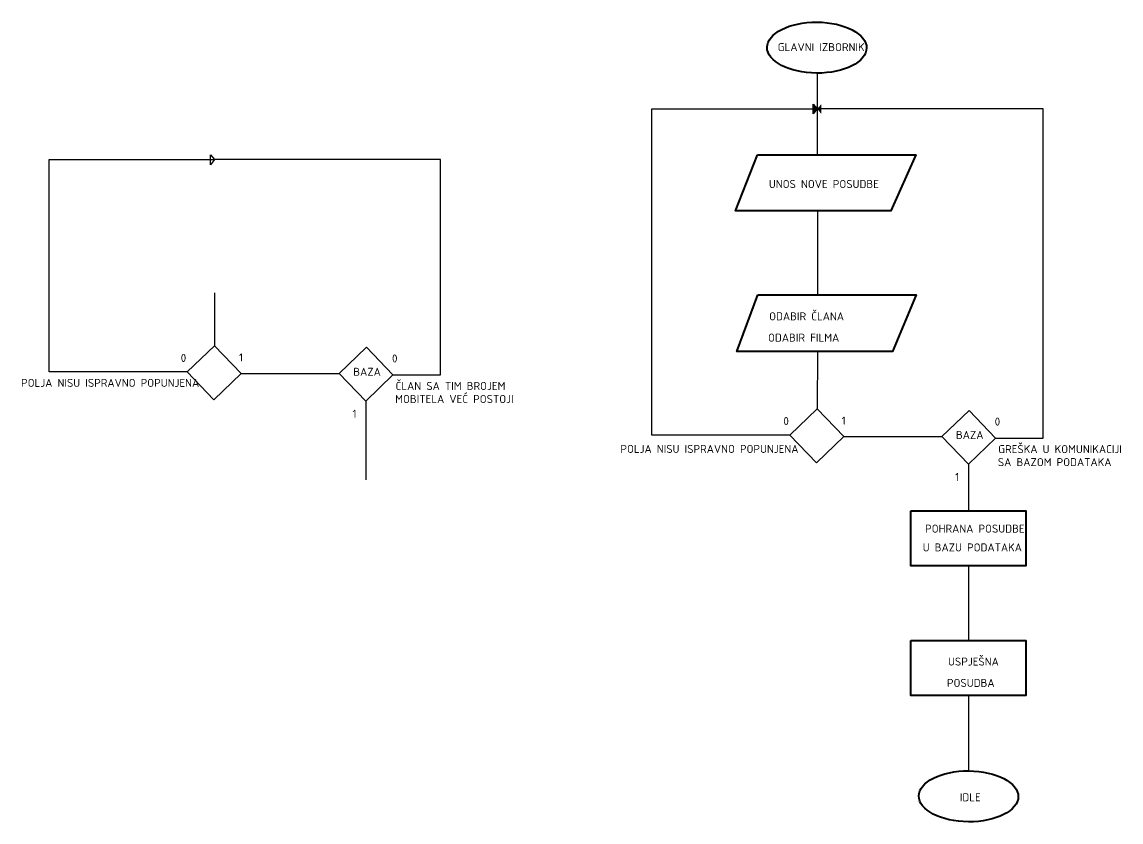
# Model space of a CAD drawing. Header units: millimetres. Extents: x -4325 to 12100, y -4000 to 50970.
# Drawn here: x 2545 to 5979, y 20267 to 22766 of the extents above; entities that cross this region are included whole.
import ezdxf

# ---------------------------------------------------------------- set-up
doc = ezdxf.new("R2010")
doc.units = ezdxf.units.MM
doc.header["$LTSCALE"] = 30
doc.layers.add('__DIJAGRAM_USE_CASE', color=20, linetype='Continuous', lineweight=40)
doc.layers.add('__VEZE', color=250, linetype='Continuous', lineweight=30)
doc.layers.add('Pecat', color=8, linetype='Continuous')
doc.styles.add('PECAT2', font='isocpeur.ttf')

msp = doc.modelspace()

# ---------------------------------------------------------------- hatches: boundary and pattern name
at = {"layer": '__VEZE'}
h = msp.add_hatch(color=256, dxfattribs=at)
h.dxf.hatch_style = 1
h.paths.add_polyline_path([(5029.6, 22494.3), (5017.1, 22508.9), (5017.1, 22494.3)])
h = msp.add_hatch(color=256, dxfattribs=at)
h.dxf.hatch_style = 1
h.paths.add_polyline_path([(5017.1, 22478.5), (5029.6, 22494.3), (5017.1, 22494.3)])
h = msp.add_hatch(color=256, dxfattribs=at)
h.dxf.hatch_style = 1
h.paths.add_polyline_path([(5029.6, 22494.3), (5042.1, 22508.9), (5042.1, 22494.3)])
h = msp.add_hatch(color=256, dxfattribs=at)
h.dxf.hatch_style = 1
h.paths.add_polyline_path([(5042.1, 22478.5), (5029.6, 22494.3), (5042.1, 22494.3)])

# ---------------------------------------------------------------- linework, layer by layer
at = {"layer": '__DIJAGRAM_USE_CASE'}
for points in [[(4843.3, 22350.6), (5338, 22350.6), (5259.9, 22176.2), (4773.9, 22176.2), (4843.3, 22350.6)], [(4844.1, 21914), (5338.8, 21914), (5264.4, 21736.9), (4778.4, 21736.9), (4844.1, 21914)], [(5322.3, 21239), (5680.8, 21239), (5680.8, 21067.3), (5322.3, 21067.3), (5322.3, 21239)], [(5322.3, 20833.7), (5680.8, 20833.7), (5680.8, 20662), (5322.3, 20662), (5322.3, 20833.7)]]:
    msp.add_lwpolyline(points, dxfattribs=at)
for centre in [(5028.3, 22685.6), (5502.2, 20347.1)]:
    msp.add_ellipse(centre, major_axis=(-155.4, 1.1), ratio=0.511895, dxfattribs=at)
at = {"layer": '__VEZE'}
for p, q in [((5029.6, 22606.9), (5029.6, 22350.6)), ((5030.4, 22176.2), (5030.4, 21914)), ((3147, 21919.6), (3147, 21754.5)), ((5029.9, 21736.9), (5029.6, 21557.3)), ((5030.4, 21736.9), (5030.4, 21657.6)), ((3230.2, 21668), (3535.8, 21668)), ((3619, 21581.5), (3619, 21335.2)), ((5112.8, 21470.8), (5418.4, 21470.8)), ((5501.6, 21384.2), (5501.6, 21239)), ((5501.6, 21067.3), (5501.6, 20833.7)), ((5501.6, 20662), (5501.6, 20426.6))]:
    msp.add_line(p, q, dxfattribs=at)
for points in [[(4944.3, 21475.3), (4512.4, 21475.3), (4512.4, 22494.3), (5029.6, 22494.3), (5017.1, 22478.5), (5017.1, 22508.9), (5029.6, 22494.3)], [(5586.9, 21466.2), (5735.4, 21466.2), (5735.4, 22494.3), (5029.6, 22494.3)], [(3061.7, 21672.6), (2629.8, 21672.6), (2629.8, 22335.7), (3147, 22335.7), (3134.5, 22319.9), (3134.5, 22350.3), (3147, 22335.7)], [(3704.3, 21663.4), (3852.8, 21663.4), (3852.8, 22335.7), (3147, 22335.7)]]:
    msp.add_lwpolyline(points, dxfattribs=at)
for points in [[(3147, 21754.5), (3230.2, 21668), (3144.8, 21586), (3061.7, 21672.6)], [(3621.1, 21750), (3704.3, 21663.4), (3619, 21581.5), (3535.8, 21668)], [(5029.6, 21557.3), (5112.8, 21470.8), (5027.4, 21388.8), (4944.3, 21475.3)], [(5503.7, 21552.7), (5586.9, 21466.2), (5501.6, 21384.2), (5418.4, 21470.8)]]:
    msp.add_lwpolyline(points, close=True, dxfattribs=at)

# ---------------------------------------------------------------- texts
at = {"layer": 'Pecat', "color": 7, "style": 'PECAT2'}
for s, p in [('GLAVNI IZBORNIK', (4906.3, 22674.6)), ('UNOS NOVE POSUDBE', (4878.5, 22247.1)), ('ODABIR ČLANA', (4879.3, 21833.9)), ('ODABIR FILMA', (4875.9, 21767.3)), ('0', (3041.2, 21703.9)), ('1', (3223.3, 21705.4)), ('0', (3701.2, 21702.3)), ('BAZA', (3580.2, 21660.6)), ('POLJA NISU ISPRAVNO POPUNJENA', (2542.6, 21626)), ('ČLAN SA TIM BROJEM ', (3712.4, 21616.3)), ('MOBITELA VEĆ POSTOJI', (3711.1, 21575.6)), ('1', (3577.8, 21529.4)), ('0', (4923.8, 21506.7)), ('1', (5105.9, 21508.1)), ('0', (5583.8, 21505)), ('BAZA', (5462.8, 21463.4)), ('POLJA NISU ISPRAVNO POPUNJENA', (4414.7, 21419.7)), ('GREŠKA U KOMUNIKACIJI', (5595, 21419.1)), ('SA BAZOM PODATAKA', (5593.7, 21378.4)), ('1', (5460.4, 21332.1)), ('POHRANA POSUDBE', (5366.5, 21170.7)), ('U BAZU PODATAKA', (5359, 21112.1)), ('USPJEŠNA', (5438.1, 20755.5)), ('POSUDBA', (5434.8, 20688.9)), ('IDLE', (5474.8, 20331.7))]:
    msp.add_text(s, height=25, dxfattribs=at).set_placement(p)

doc.saveas('drawing.dxf')
